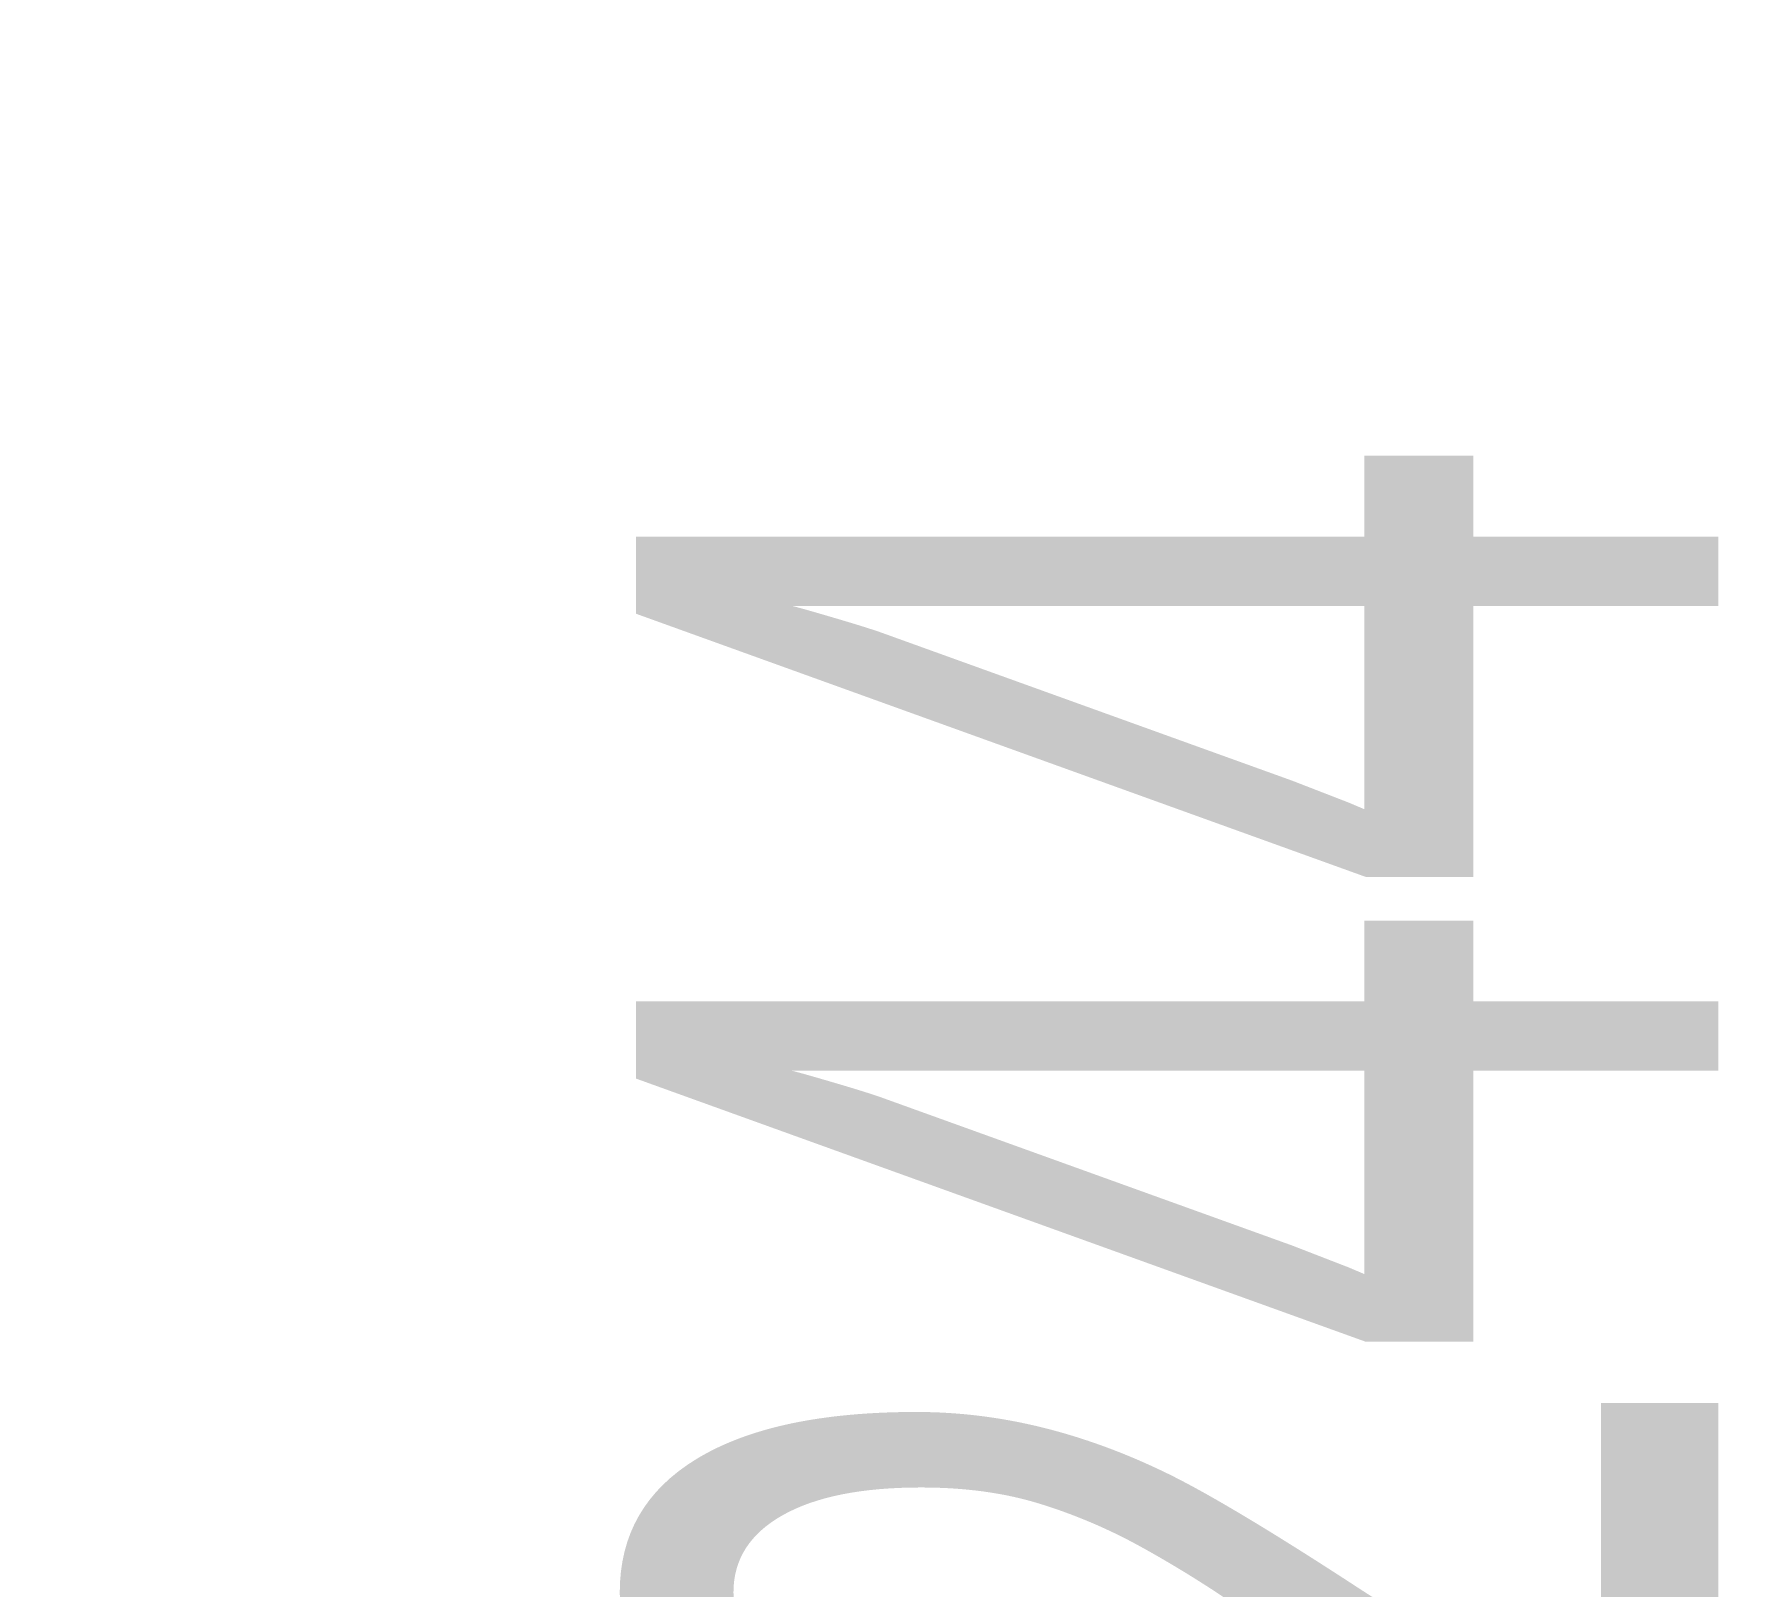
# Model space of a CAD drawing. Extents: x -170 to 1783, y -20 to 1205.
# Drawn here: x 204 to 213.49, y 1132.11 to 1140.71 of the extents above; entities that cross this region are included whole.
import ezdxf
from ezdxf.enums import TextEntityAlignment as Align

# ---------------------------------------------------------------- set-up
doc = ezdxf.new("R2010")
doc.units = 0
doc.header["$LTSCALE"] = 96
doc.header["$MEASUREMENT"] = 0
for name, color, linetype in [('A-FURN-3-WKSF-TOP', 7, 'Continuous'), ('A-FURN-P-PNLS-TEXT', 7, 'Continuous'), ('MAIN_PANEL', 7, 'Continuous'), ('MAIN_WKSURF', 7, 'Continuous')]:
    doc.layers.add(name, color=color, linetype=linetype)

# ---------------------------------------------------------------- blocks, each defined once
blk = doc.blocks.new('EC-EFN-244')
at = {"layer": 'A-FURN-P-PNLS-TEXT', "color": 40, "linetype": 'Continuous', "width": 0.577333}
blk.add_text('EFN-244', height=6, dxfattribs=at).set_placement((12.4551, 8), align=Align.MIDDLE_CENTER)
blk = doc.blocks.new('EC-WYC-46-2424-T')
at = {"layer": 'A-FURN-3-WKSF-TOP', "color": 60, "linetype": 'Continuous'}
for points, invisible_edges in [([(47.882, -28.1146, 27.75), (24.118, -34.22, 27.75), (24.118, -70.632, 27.75), (47.882, -70.632, 27.75)], 5), ([(47.882, -28.1146, 29), (47.882, -70.632, 29), (24.118, -70.632, 29), (24.118, -34.22, 29)], 10)]:
    blk.add_3dface(points, dxfattribs=dict(at, invisible_edges=invisible_edges))

msp = doc.modelspace()

# ---------------------------------------------------------------- block references
at = {"layer": 'MAIN_PANEL', "color": 47, "linetype": 'Continuous', "rotation": 90}
msp.add_blockref('EC-EFN-244', (218.33896, 1116.78997), dxfattribs=at)
at = {"layer": 'MAIN_WKSURF', "color": 47, "linetype": 'Continuous'}
msp.add_blockref('EC-WYC-46-2424-T', (168.33896, 1188.78997), dxfattribs=at)

doc.saveas('drawing.dxf')
